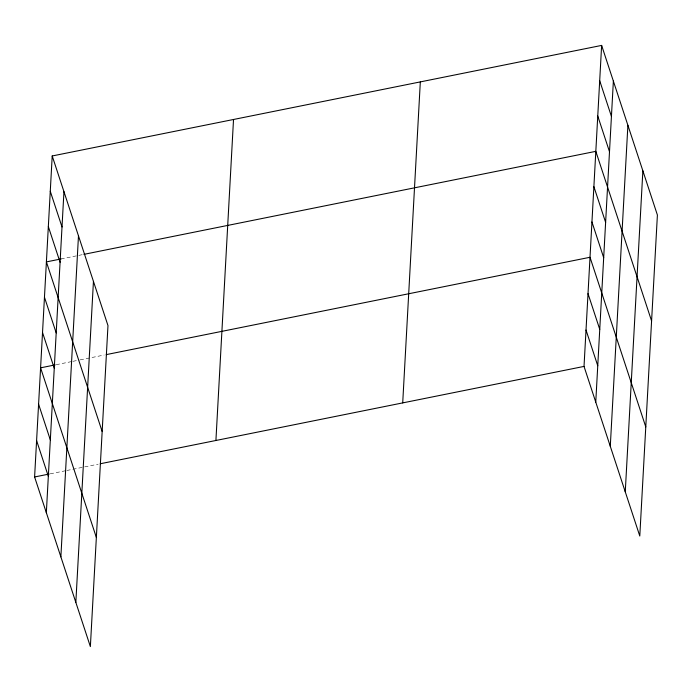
<?xml version="1.0" encoding="UTF-8"?>
<svg xmlns="http://www.w3.org/2000/svg" width="692" height="692" viewBox="0 0 692 692"><rect width="100%" height="100%" fill="white"/><g stroke="black" fill="none" stroke-linecap="round" stroke-linejoin="round"><path stroke-width="0.52" stroke-dasharray="3.46 2.59" d="M60.991 258.964L82.867 254.561M56.216 364.684L71.847 361.544M72.894 361.328L79.139 360.074M80.186 359.866L104.155 355.039M50.231 473.83L65.861 470.681M66.899 470.474L98.16 464.185"/><path stroke-width="1.04" d="M52.211 155.968L107.978 325.586L90.367 646.587L34.6 476.97L52.211 155.968L601.633 45.413L657.4 215.03L639.789 536.032L584.022 366.414L601.633 45.413M46.338 512.668L63.949 191.658M60.87 556.861L78.481 235.851M75.835 602.395L93.446 281.385M215.913 440.493L233.524 119.482M402.709 402.9L420.321 81.898M595.76 402.113L613.371 81.102M610.283 446.305L627.895 125.304M625.257 491.839L642.868 170.838M60.991 258.964L46.399 261.896L102.165 431.514M83.914 254.353L595.821 151.34L651.587 320.958M55.178 364.892L40.586 367.833L96.352 537.442M106.231 354.624L590.008 257.277L645.774 426.895M34.6 476.97L49.184 474.037M100.245 463.761L584.022 366.414M599.696 80.722L611.434 116.42M597.758 116.031L609.496 151.73M593.883 186.658L605.621 222.348M591.945 221.968L603.683 257.658M588.01 293.659L599.748 329.349M586.02 330.041L597.75 365.731M50.274 191.277L62.012 226.967M48.336 226.587L60.074 262.285M44.461 297.205L56.199 332.904M42.523 332.523L54.261 368.213M38.596 404.214L50.326 439.904M36.598 440.588L48.328 476.286"/></g></svg>
